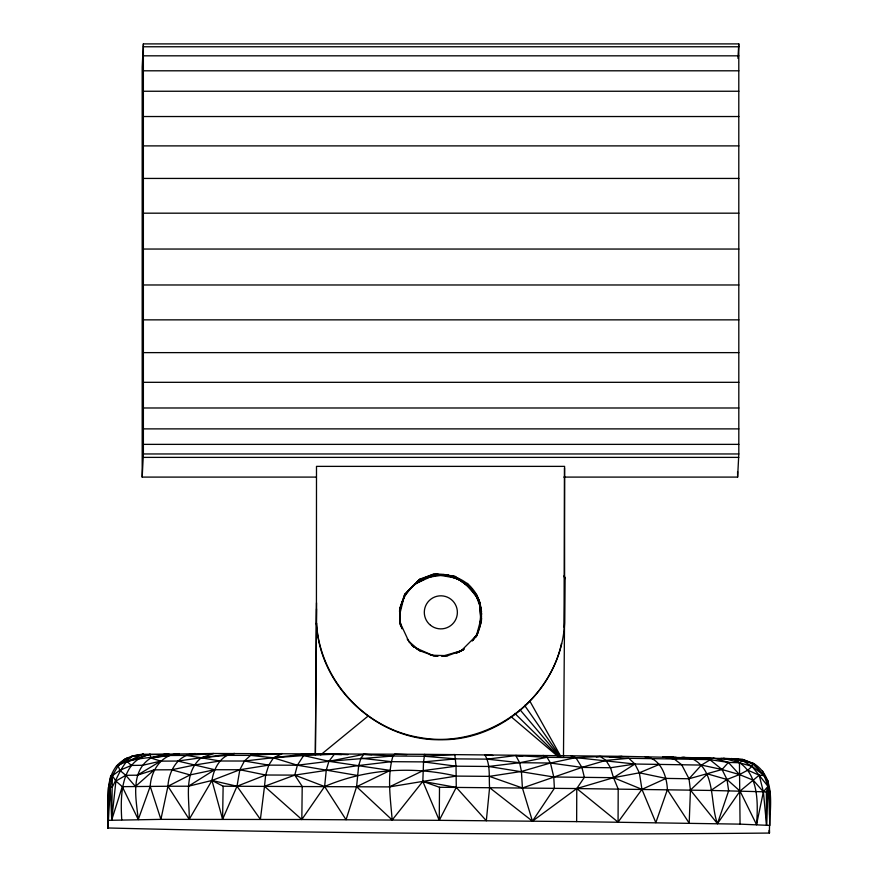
<?xml version="1.0" encoding="UTF-8"?>
<svg xmlns="http://www.w3.org/2000/svg" width="878" height="878" viewBox="0 0 878 878"><rect width="100%" height="100%" fill="white"/><g stroke="black" fill="none" stroke-linecap="round" stroke-linejoin="round"><path stroke-width="1.32" d="M316.025 477.094L142.192 477.094L143.388 453.959L143.366 43.9L738.793 43.9L738.815 453.959L737.619 477.094L563.786 477.094M561.492 644.013L561.525 643.53C547.872 705.594 482.329 749.077 419.838 737.531C364.392 728.663 319.625 679.045 316.497 622.974L316.464 623.457C319.592 686.936 376.969 740.725 440.515 739.748C504.235 740.736 561.722 686.64 564.598 622.974L564.598 466.372L316.497 466.372L316.42 624.225M564.104 627.276L564.488 468.106M132.172 756.123C122.152 764.288 118.091 775.954 112.362 786.929L108.576 787.259L107.862 827.965L110.288 787.017L112.351 775.724L118.146 765.825L132.172 756.123L142.401 754.476L213.815 753.5L424.667 754.323L621.942 756.32L735.797 758.779L743.051 759.569L753.818 763.575L768.228 781.025L769.885 825.43L740.055 824.135L739.452 762.741L742.316 760.567L753.818 763.575C777.502 778.446 769.095 809.768 769.424 833.057C548.959 835.176 328.262 833.584 107.862 827.965C110.387 807.573 102.913 783.714 116.478 766.055C123.403 758.208 133.258 754.926 143.443 754.213L134.389 756.485M699.975 757.615L709.852 759.646L722.045 769.512L726.995 779.477L740.044 791.067L756.529 824.607C758.394 800.615 758.636 768.272 731.242 758.515L742.316 760.567L752.018 766.373L764.178 775.515L770.138 792.351L769.567 814.532M740.055 824.135L576.648 821.621L576.769 788.554L584.375 777.337L581.916 767.405L575.814 757.637L570.843 755.684M107.862 827.965L108.312 820.337L160.904 819.361L167.95 786.26L188.474 786.216L211.96 780.465L223.133 786.216L389.415 786.907L422.823 781.398L439.505 787.27L576.769 788.554L618.068 822.115L618.2 789.037L613.492 777.688L610.528 767.745L605.919 760.392L600.234 756.485L575.814 757.637L547.049 757.319L515.803 755.552L487.301 759.141L455.638 758.866L424.085 756.232L392.938 756.013L363.679 754.389L328.91 761.314L297.39 765.221L268.767 765.122L239.837 769.743L214.748 769.721L190.065 774.923L167.95 786.26L122.261 786.655L115.907 781.058L112.351 775.724L110.65 775.965L108.663 789.146L109.344 792.757M108.312 820.337L108.576 787.259M315.356 754.509L316.519 602.824M315.389 755.113L316.519 608.893M576.648 821.621L439.252 820.337L439.505 787.27M563.478 757.045L564.861 578.009L564.258 575.463M769.446 830.412L769.424 833.057L769.304 830.325M116.478 766.055C135.87 755.684 158.391 758.493 179.375 753.62C162.013 753.829 150.983 770.225 150.215 786.348L160.904 819.361L301.823 819.514L302.208 786.436L294.778 775.109L297.39 765.221L303.634 755.541L308.628 753.664L341.509 754.63M121.757 819.723C120.275 795.951 120.473 760.6 150.116 754.301L150.851 757.988C129.746 771.367 136.134 798.914 138.274 819.514L150.215 786.348M257.495 753.522L250.559 755.387L244.424 761.028L239.837 769.743L237.005 786.238L222.595 819.295L223.133 786.216M138.274 819.514L122.261 786.655L111.704 819.997L112.351 775.724L119.847 770.302L131.338 765.429L142.708 765.276L160.729 761.127L177.839 761.05L201.238 757.747L226.798 755.365L250.559 755.387L282.244 753.576L273.475 757.835L268.767 765.122L265.65 775.011L264.508 786.304L301.823 819.514L439.252 820.337L422.823 781.398L423.536 761.895L424.667 754.323M492.953 755.464L484.821 754.817C490.769 764.497 488.728 776.8 489.595 787.676L532.441 821.16L576.769 788.554L710.939 790.441L726.995 779.477L739.441 774.583L747.793 770.171L759.185 775.219L763.399 791.791L766.538 825.035L767.998 786.337L752.018 766.373L723.702 758.23M756.529 824.607L763.399 791.791L767.998 786.337L766.384 791.956L763.399 791.791L753.192 780.147L739.441 774.583L722.045 769.512L701.434 765.078L634.904 764.025L575.814 757.637L550.462 763.015L521.433 771.466L489.375 776.371L456.242 776.097L422.823 781.398L392.181 819.997C390.523 798.837 386.913 776.832 392.938 756.013L394.661 754.114L406.909 754.63M371.888 754.663L363.679 754.389L360.946 758.219L358.685 765.517L356.589 786.71L346.053 819.723L324.619 786.534L294.778 775.109L265.65 775.011L239.837 769.743L211.96 780.465L189.209 819.295L167.95 786.26C168.686 770.84 178.3 753.961 195.344 753.543M143.366 43.9L142.181 67.024L142.192 477.094M400.401 625.202L399.83 622.14L408.874 641.544L413.099 646.197M438.133 574.146L433.37 574.245L419.871 579.151L404.736 594.285L399.786 614.106M419.871 579.151L404.703 594.768L410.553 588.26M450.82 575.562L454.661 576.594C465.088 583.804 476.952 591.311 479.937 604.547M476.282 636.89L481.265 622.14L481.627 618.123M481.638 614.161L479.377 601.309L480.979 620.79L479.377 601.309L481.561 611.615M564.861 578.009L564.806 578.767L564.214 576.231M737.937 58.354L738.793 43.9M399.534 611.582L399.819 607.785L399.797 622.623L402.025 628.758M479.651 626.837L480.694 614.841M489.595 787.676L486.324 820.721L456.264 787.39L422.823 781.398M301.823 819.514L324.619 786.534L326.276 770.039L328.91 761.314L334.342 754.235L347.984 754.641M189.209 819.295C189.615 798.892 183.052 772.827 201.238 757.747L213.815 753.5L186.048 755.409L169.476 755.486L150.851 757.988L160.729 761.127L137.363 775.175L125.773 775.318L115.907 781.058L111.704 819.997L110.288 787.017M222.595 819.295L211.96 780.465C213.738 768.36 220.938 754.389 234.602 753.489L201.238 757.747L186.048 755.409M481.517 616.74L476.326 636.122L472.968 640.117M644.814 756.649C660.585 758.087 666.94 775.987 667.368 789.717L655.833 822.62L641.95 789.355L639.36 772.816L634.904 764.025L628.857 758.296L600.234 756.485L596.294 756.979M399.797 608.267L404.736 594.285M476.732 635.661L478.071 631.973M478.269 631.03L476.326 636.122C483.021 622.963 483.317 607.411 476.359 594.285C467.458 578.975 450.348 573.147 433.37 574.245L419.838 579.645L416.863 582.092M439.252 820.337L456.264 787.39L456.033 766.187L454.826 754.553L424.085 756.232M472.397 640.699L476.995 634.125M618.068 822.115L641.95 789.355L666.073 778.402L689.01 778.764L722.045 769.512L728.411 762.422L739.452 762.741M472.144 640.863L476.359 635.639L461.224 650.774L447.725 655.679L444.125 656.239M412.21 586.537L404.659 595.536L399.753 609.036L399.797 622.623M667.368 789.717L689.186 823.136L690.437 790.079L689.01 778.764L701.434 765.078L713.243 757.933L728.411 762.422L739.441 774.583M131.711 757.088L125.334 758.746L118.146 765.825L119.847 770.302L125.773 775.318L135.442 786.468L154.21 769.852L171.715 769.776L194.499 765.045L219.895 760.996L244.424 761.028L308.628 753.664M747.793 770.171L752.018 766.373L752.226 763.322L743.051 759.569L737.597 759.382M320.668 754.871L368.398 715.811M576.769 788.554L613.492 777.688L634.904 764.025L610.528 767.745L581.916 767.405L550.462 763.015L519.644 762.708L487.301 759.141M188.474 786.216L214.748 769.721L177.839 761.05M464.155 648.952L461.224 650.774L441.81 656.415M422.911 579.798C405.274 587.36 395.879 607.982 401.268 626.354M456.922 653.002L463.705 649.083M415.02 583.925L422.922 579.667M459.161 651.97L463.672 649.632M389.415 786.907L423.097 770.632L456.033 766.187L488.585 766.461L519.644 762.708L547.049 757.319L550.462 763.015L553.777 776.997L554.38 788.301L532.441 821.16L522.41 787.983L521.433 771.466L519.644 762.708L515.803 755.552L522.608 756.353M415.107 583.969L433.293 575.496L419.838 579.645L437.935 574.794M456.143 652.969L463.408 649.577M131.338 765.429L127.145 761.566L143.443 754.213L134.257 756.419M488.585 766.461L553.777 776.997L613.492 777.688L639.36 772.816L659.411 764.376M211.96 780.465L237.005 786.238L265.65 775.011M324.619 786.534C365.994 768.788 412.55 765.945 456.242 776.097M428.629 577.055L433.293 575.496M127.145 761.566L150.116 754.301M137.363 775.175L154.21 769.852M150.851 757.988L166.085 753.719L168.828 753.774M125.334 758.746L129.209 757.769M434.5 575.255L438.111 574.563M427.586 577.614C438.111 575.551 450.699 572.862 460.061 579.765M443.083 656.338L445.662 655.888M489.375 776.371L522.41 787.983L581.916 767.405L605.919 760.392L628.857 758.296L674.161 758.976L684.028 757.297L693.302 759.316L709.852 759.646L728.411 762.422M455.638 758.866L423.536 761.895L391.39 761.676L358.685 765.517L294.778 775.109L264.508 786.304L260.393 819.361L237.005 786.238M740.406 759.854L743.051 759.569L737.608 759.711M250.559 755.387L273.475 757.835L303.634 755.541L328.91 761.314L392.938 756.013M609.705 757.33L621.942 756.32M303.634 755.541L334.342 754.235M434.478 575.463L440.438 575.342L454.584 577.845L460.05 579.974M143.388 46.764L738.815 46.764M143.399 55.819L738.826 55.83M143.421 70.8L738.848 70.8M143.432 91.246L738.859 91.246M143.443 116.533L738.87 116.533M143.454 145.891L738.881 145.891M143.454 178.432L738.881 178.443M143.465 213.178L738.892 213.178M143.465 249.045L738.892 249.056M143.465 284.977L738.892 284.977M143.454 319.855L738.881 319.855M143.454 352.627L738.881 352.638M143.443 382.314L738.87 382.314M143.432 407.985L738.859 407.996M143.421 428.881L738.848 428.892M143.399 444.367L738.826 444.367M143.388 453.959L738.815 453.959M143.366 457.383L738.793 457.383M434.599 575.496C453.246 572.84 472.573 584.55 479.322 602.067M431.032 655.218L447.725 655.679M142.401 754.476L165.338 754.575M676.159 757.275L662.605 756.924L674.161 758.976L693.302 759.316C716.141 771.674 709.731 802.766 717.458 823.652L740.044 791.067L759.185 775.219L764.178 775.515L762.565 771.027M710.939 790.441L763.399 791.791M681.58 757.407L711.399 758.164M720.893 758.394L735.797 758.779L742.316 760.567M662.605 756.924L673.514 757.286M681.69 757.549L699.415 758.131M719.872 758.801L726.688 759.031M360.946 758.219L391.39 761.676M423.536 761.895L456.033 766.187M328.91 761.314L390.216 770.401L356.589 786.71L392.181 819.997M444.378 574.651L448.252 575.2M416.907 648.952L419.871 650.774L433.37 655.679L436.937 656.239M244.424 761.028L268.767 765.122M357.181 775.406L297.39 765.221L273.475 757.835M201.238 757.747L219.895 760.996M443.094 574.552L454.661 576.594L471.102 588.106L454.683 576.111M430.231 654.977L437.946 656.338M442.896 574.563L447.648 575.496L459.918 579.952M639.36 772.816L666.073 778.402M735.797 758.779L752.226 763.322L764.178 775.515M171.715 769.776L190.065 774.923M613.492 777.688L641.95 789.355M415.151 647.657L433.37 655.679M543.131 755.376L547.049 757.319M416.194 648.425L420.727 651.037M674.161 758.976L681.668 764.727L689.01 778.764M465.066 583.486L476.249 596.019L480.716 608.289M465.142 583.76L472.144 589.632M408.874 641.544L419.871 650.774M411.793 645.308L413.801 646.987M511.358 716.931L558.232 756.726M514.881 713.452L558.595 756.375M471.343 587.942L467.129 583.288L478.609 600.179M520.127 709.885L559.023 755.914M407.227 639.118L413.933 647.119M524.55 705.33L560.34 756.682M474.153 592.266L478.719 600.179M530.016 701.434L560.768 756.375M476.359 594.285L478.872 600.135M399.83 622.14L402.047 628.494M737.619 477.094L737.597 471.64M766.384 791.956L766.538 825.035M481.177 617.08L481.188 620.867M728.652 790.793L717.458 823.652L690.437 790.079L707.427 773.891L726.995 779.477L728.652 790.793M430.516 625.268A16.539 16.539 0 0 0 457.186 614.83A16.539 16.539 0 0 0 434.808 596.952A16.539 16.539 0 0 0 430.516 625.268"/></g></svg>
